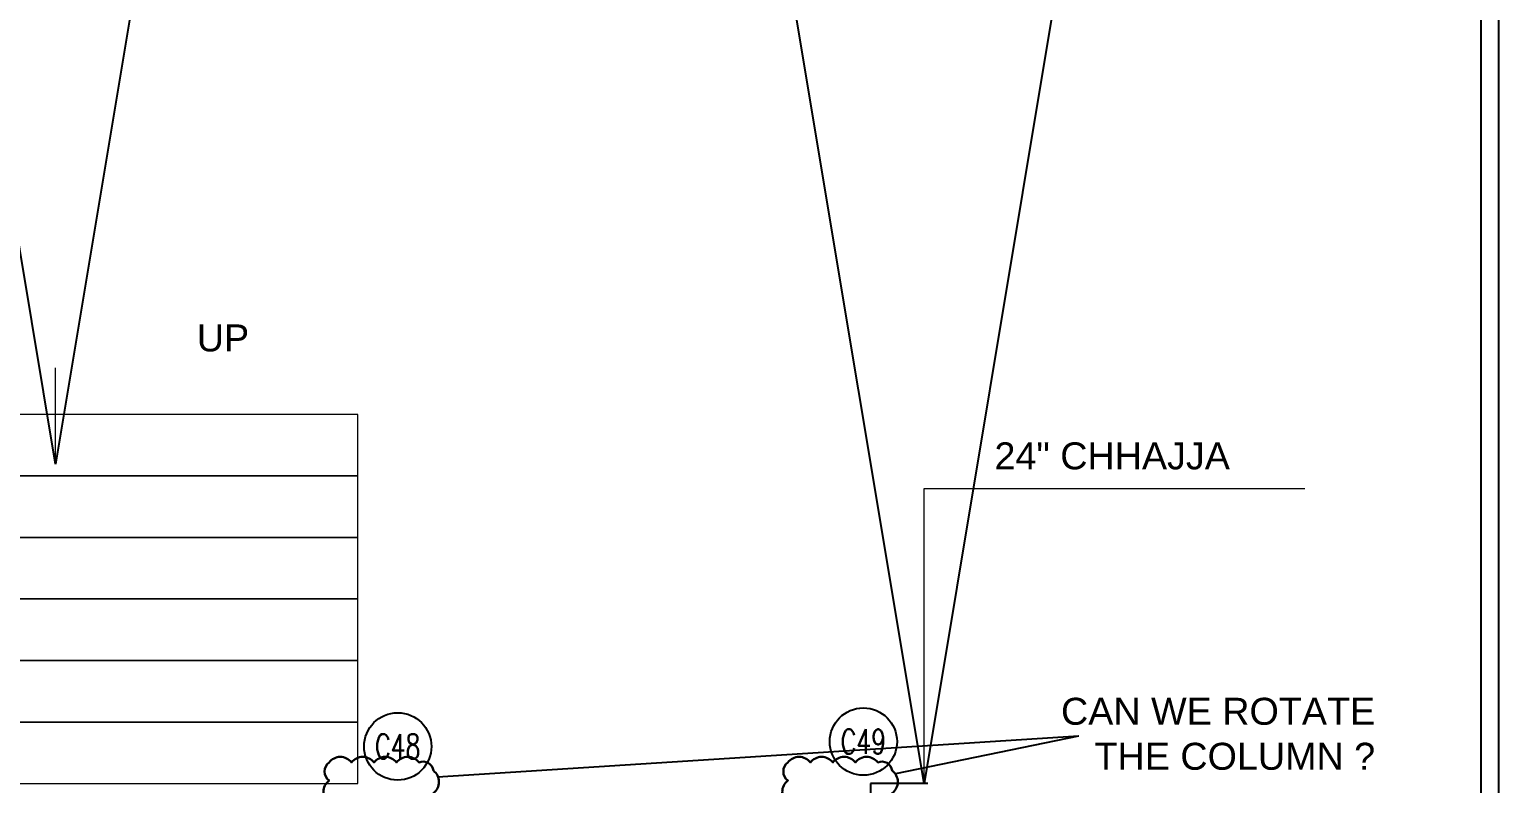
# Model space of a CAD drawing. Header units: inches. Extents: x 16106347 to 16308397, y -515360 to -420631.
# Drawn here: x 16177685 to 16194016, y -476377 to -467995 of the extents above; entities that cross this region are included whole.
import ezdxf
from ezdxf.enums import TextEntityAlignment as Align

# ---------------------------------------------------------------- set-up
doc = ezdxf.new("R2010")
doc.units = ezdxf.units.IN
doc.header["$LTSCALE"] = 1000
doc.header["$MEASUREMENT"] = 0
doc.linetypes.add('DASHED2', pattern=[0.375, 0.25, -0.125])
doc.layers.get('0').update_dxf_attribs({"color": 1})
for name, color, linetype in [('00', 252, 'Continuous'), ('DIEN HOA', 111, 'Continuous'), ('S-BEAM NO', 3, 'Continuous'), ('S-COLUMN CIRCLE', 9, 'Continuous'), ('S-COLUMN NO', 2, 'Continuous'), ('TEXT', 7, 'Continuous')]:
    doc.layers.add(name, color=color, linetype=linetype)
for name, color, linetype, lineweight in [('CHHAJJA', 251, 'Continuous', 25), ('dim', 251, 'Continuous', 9), ('FLOORING', 251, 'Continuous', 20)]:
    doc.layers.add(name, color=color, linetype=linetype, lineweight=lineweight)
doc.styles.add('ARIAL', font='ARIALN.TTF')
doc.styles.add('ROMANS', font='simplex.shx', dxfattribs={"width": 0.7})
doc.styles.get("Standard").update_dxf_attribs({"font": 'arial.ttf'})
doc.dimstyles.new('dim100', dxfattribs={"dimtxt": 250, "dimasz": 250, "dimexe": 200, "dimexo": 200, "dimgap": 100, "dimtad": 1, "dimdec": 0, "dimzin": 0, "dimdsep": 46, "dimtxsty": 'ROMANS', "dimcen": 0, "dimclrd": 5, "dimclre": 5, "dimclrt": 4, "dimadec": 0, "dimazin": 0, "dimtfac": 1, "dimtdec": 0, "dimtix": 1, "dimtofl": 0, "dimtmove": 2, "dimatfit": 3, "dimfxl": 0, "dimtolj": 1, "dimtzin": 0, "dimlwd": -1, "dimlwe": -1, "dimarcsym": 0})
doc.dimstyles.get("Standard").update_dxf_attribs({"dimscale": 200, "dimtxt": 2, "dimasz": 1, "dimexe": 1, "dimexo": 1, "dimgap": 1, "dimtad": 0, "dimtoh": 1, "dimdec": 1, "dimlfac": 0.001, "dimzin": 0, "dimdsep": 46, "dimtxsty": 'Standard', "dimblk": 'CLOSEDBLANK', "dimcen": 1, "dimclrd": 256, "dimclre": 256, "dimclrt": 256, "dimadec": 1, "dimazin": 0, "dimtfac": 1, "dimtdec": 1, "dimtix": 1, "dimtofl": 0, "dimtmove": 1, "dimatfit": 0, "dimldrblk": 'CLOSEDBLANK', "dimfxl": 0, "dimtolj": 1, "dimtzin": 0, "dimlwd": -1, "dimlwe": -1, "dimarcsym": 0})

# ---------------------------------------------------------------- blocks, each defined once
blk = doc.blocks.new('_ClosedBlank')
at = {"color": 0, "linetype": 'ByBlock', "lineweight": -2}
for p, q in [((-1, 0.16667), (0, 0)), ((-1, 0.16667), (-1, -0.16667)), ((0, 0), (-1, -0.16667))]:
    blk.add_line(p, q, dxfattribs=at)
blk = doc.blocks.new('zw$8369')
at = {"layer": 'CHHAJJA', "color": 251, "linetype": 'DASHED2', "ltscale": 4, "elevation": 0}
blk.add_lwpolyline([(-463.56, -1025.75), (-438.07, -1025.75), (-438.13, 245.07), (-463.62, 245.07)], close=True, dxfattribs=at)
at = {"layer": 'FLOORING', "color": 251, "elevation": 0}
for points in [[(-691.62, 409.13), (-949.63, 409.13), (-949.63, 381.78), (-691.62, 381.78)], [(-691.62, 381.78), (-949.63, 381.78), (-949.63, 354.43), (-691.62, 354.43)], [(-691.62, 354.43), (-949.63, 354.43), (-949.63, 327.07), (-691.62, 327.07)], [(-691.62, 327.07), (-949.63, 327.07), (-949.63, 299.72), (-691.62, 299.72)], [(-691.62, 299.72), (-949.63, 299.72), (-949.63, 272.37), (-691.62, 272.37)], [(-691.62, 272.37), (-949.63, 272.37), (-949.63, 245.01), (-691.62, 245.01)]]:
    blk.add_lwpolyline(points, close=True, dxfattribs=at)
at = {"layer": 'TEXT', "color": 251, "char_height": 12, "width": 168.1154, "style": 'ARIAL'}
for s, insert, attachment_point in [('{\\fArial|b0|i0|c0|p34;\\C1;UP}', (-739.94, 449.12, 0), 3), ('{\\fArial|b0|i0|c0|p34;\\W6.75228; }{\\fArial|b0|i0|c0|p34;24" CHHAJJA}', (-439.99, 396.7, 0), 1)]:
    blk.add_mtext(s, dxfattribs=dict(at, insert=insert, attachment_point=attachment_point))
at = {"layer": 'dim', "color": 251}
for points, override in [([(-825.99, 387.07, 0), (-825.99, 429.8, 0)], {"dimasz": 15, "dimclrd": 7, "dimclrt": 1}), ([(-439.85, 245.07, 0), (-439.85, 376.23, 0), (-270.6, 376.23, 0)], {"dimasz": 15, "dimgap": 0.09, "dimtad": 0, "dimclrd": 5, "dimclrt": 1})]:
    blk.add_leader(points, dimstyle='Standard', override=override, dxfattribs=at)

msp = doc.modelspace()

# ---------------------------------------------------------------- linework, layer by layer
at = {"layer": 'DIEN HOA', "color": 5, "linetype": 'Continuous', "lineweight": 30, "elevation": 0}
for points in [[(16181016, -476142, -0.5), (16181266, -476142, -0.5), (16181516, -476142, -0.5), (16181766, -476142, -0.5), (16182016, -476142, -0.5), (16182175, -476233, -0.5), (16182175, -476483, -0.5), (16182151, -476709, -0.5), (16181901, -476709, -0.5), (16181651, -476709, -0.5), (16181401, -476709, -0.5), (16181151, -476709, -0.5), (16181016, -476594, -0.5), (16181016, -476344, -0.5)], [(16186116, -476142, -0.5), (16186366, -476142, -0.5), (16186616, -476142, -0.5), (16186866, -476142, -0.5), (16187116, -476142, -0.5), (16187275, -476233, -0.5), (16187275, -476483, -0.5), (16187251, -476709, -0.5), (16187001, -476709, -0.5), (16186751, -476709, -0.5), (16186501, -476709, -0.5), (16186251, -476709, -0.5), (16186116, -476594, -0.5), (16186116, -476344, -0.5)]]:
    msp.add_lwpolyline(points, format="xyb", close=True, dxfattribs=at)
at = {"layer": 'S-BEAM NO', "elevation": 0}
for points in [[(16106347, -420631), (16194016, -420631), (16194016, -515360), (16106347, -515360)], [(16106543, -420827), (16193820, -420827), (16193820, -515164), (16106543, -515164)]]:
    msp.add_lwpolyline(points, close=True, dxfattribs=at)
at = {"layer": 'S-COLUMN CIRCLE'}
for centre in [(16186955, -475910, 0), (16181779, -475964, 0)]:
    msp.add_circle(centre, 374, dxfattribs=at)

# ---------------------------------------------------------------- block references
at = {"layer": '00', "color": 1, "linetype": 'Continuous', "xscale": 25, "yscale": 25, "zscale": 25}
msp.add_blockref('zw$8369', (16198626, -482502, 0), dxfattribs=at)

# ---------------------------------------------------------------- texts
at = {"layer": 'DIEN HOA', "color": 5, "linetype": 'Continuous', "insert": (16192644, -475423, 0), "char_height": 300, "width": 3606.69, "attachment_point": 3}
msp.add_mtext('CAN WE ROTATE THE COLUMN ?', dxfattribs=at)
at = {"layer": 'S-COLUMN NO', "style": 'ROMANS', "width": 0.7}
for s, p in [('C48', (16181779, -475964, 0)), ('C49', (16186955, -475910, 0))]:
    msp.add_text(s, height=275, dxfattribs=at).set_placement(p, align=Align.MIDDLE)

# ---------------------------------------------------------------- leaders
at = {"layer": 'DIEN HOA', "color": 5, "linetype": 'Continuous'}
for points in [[(16182222, -476302, 0), (16189351, -475847, 0)], [(16187316, -476265, 0), (16189351, -475847, 0)]]:
    msp.add_leader(points, dimstyle='dim100', override={"dimasz": 12, "dimgap": 100, "dimtad": 0}, dxfattribs=at)

doc.saveas('drawing.dxf')
